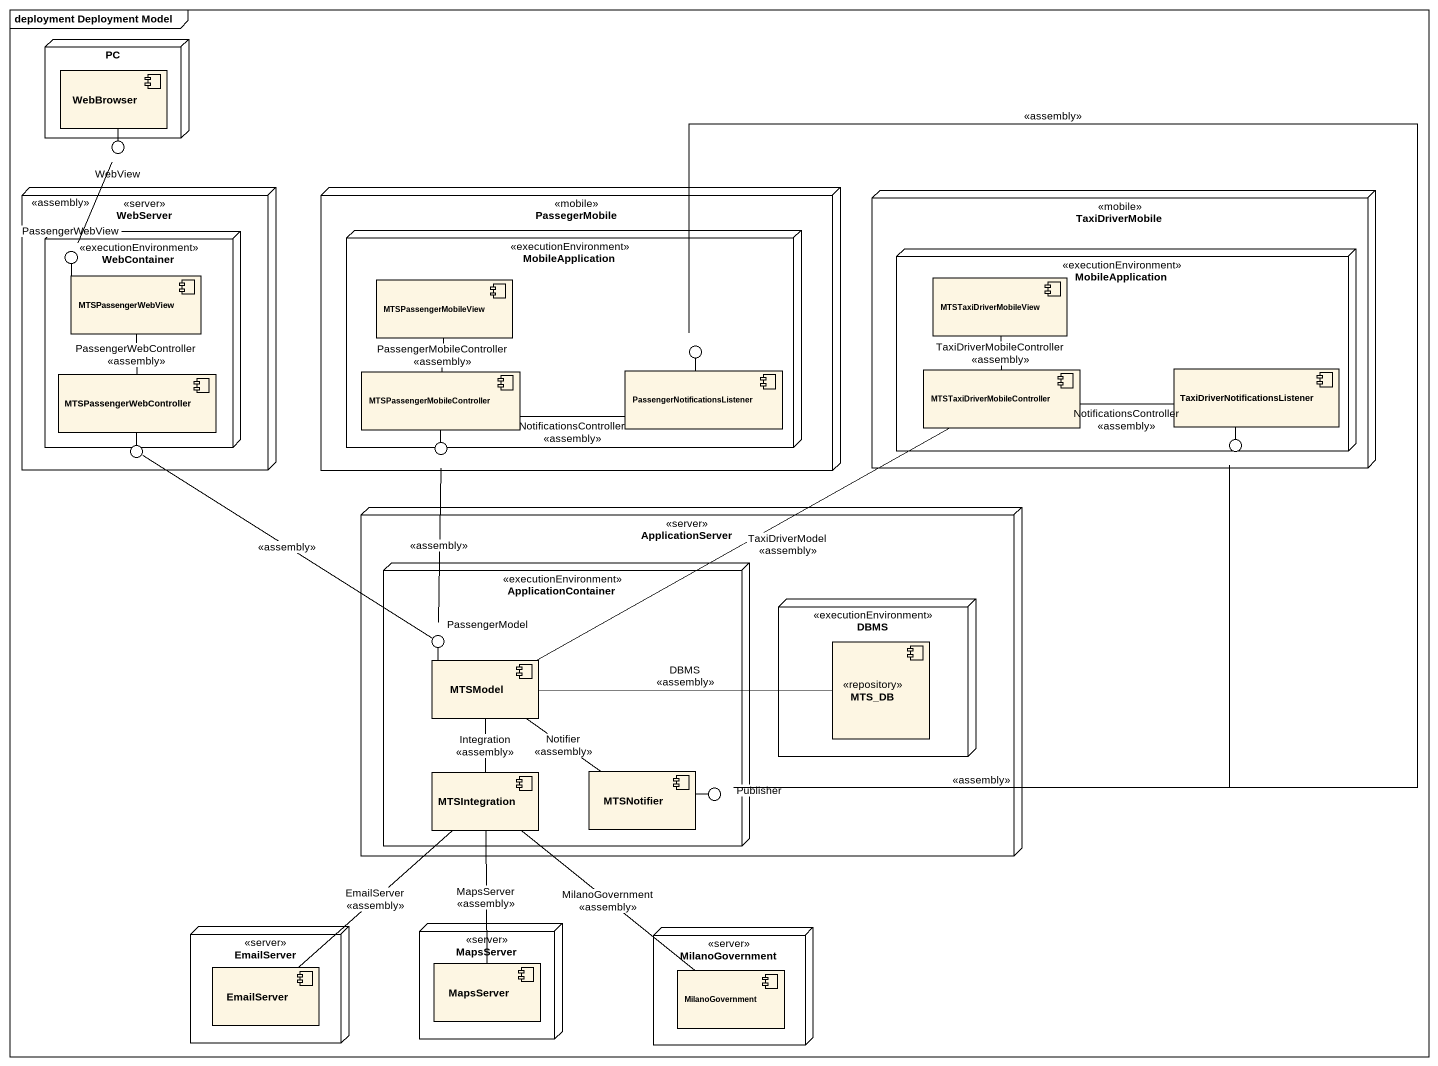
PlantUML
@startuml
mainframe deployment Deployment Model
node PC {
  component WebBrowser
}
() WebView
node WebServer <<server>> {
  node WebContainer <<executionEnvironment>> {
    component MTSPassengerWebView
    component MTSPassengerWebController
  }
}
node PassegerMobile <<mobile>> {
  node MobileApplication <<executionEnvironment>> {
    component MTSPassengerMobileView
    component MTSPassengerMobileController
    component "PassengerNotificationsListener" as PassengerNotificationsListen
  }
}
node TaxiDriverMobile <<mobile>> {
  node "MobileApplication" as MobileApplication_2 <<executionEnvironment>> {
    component MTSTaxiDriverMobileView
    component "MTSTaxiDriverMobileController" as MTSTaxiDriverMobileControlle
    component "TaxiDriverNotificationsListener" as TaxiDriverNotificationsListe
  }
}
() PassengerWebView
() " " as lollipop1
() " " as lollipop2
() " " as lollipop3
() " " as lollipop4
node ApplicationServer <<server>> {
  node ApplicationContainer <<executionEnvironment>> {
    component MTSModel
    component MTSIntegration
    component MTSNotifier
  }
  node DBMS <<executionEnvironment>> {
    component MTS_DB <<repository>>
  }
}
() PassengerModel
() Publisher
node EmailServer <<server>> {
  component "EmailServer" as EmailServer_2
}
node MapsServer <<server>> {
  component "MapsServer" as MapsServer_2
}
node MilanoGovernment <<server>> {
  component "MilanoGovernment" as MilanoGovernment_2
}
WebBrowser -- WebView
MTSPassengerWebView -up- PassengerWebView
PassengerNotificationsListen -up- lollipop1
TaxiDriverNotificationsListe -- lollipop2
MTSPassengerWebController -- lollipop3
MTSPassengerMobileController -- lollipop4
MTSModel -up- PassengerModel
MTSNotifier -right- Publisher
WebView -- PassengerWebView : <<assembly>>
MTSPassengerWebView -- MTSPassengerWebController : PassengerWebController\n<<assembly>>
MTSPassengerMobileView -- MTSPassengerMobileController : PassengerMobileController\n<<assembly>>
MTSTaxiDriverMobileView -- MTSTaxiDriverMobileControlle : TaxiDriverMobileController\n<<assembly>>
lollipop1 -- Publisher : <<assembly>>
PassengerNotificationsListen -left- MTSPassengerMobileController : NotificationsController\n<<assembly>>
MTSTaxiDriverMobileControlle -left- MTSModel : TaxiDriverModel\n<<assembly>>
TaxiDriverNotificationsListe -left- MTSTaxiDriverMobileControlle : NotificationsController\n<<assembly>>
lollipop2 -- Publisher : <<assembly>>
lollipop3 -- PassengerModel : <<assembly>>
lollipop4 -- PassengerModel : <<assembly>>
MTSModel -right- MTS_DB : DBMS\n<<assembly>>
MTSModel -- MTSIntegration : Integration\n<<assembly>>
MTSModel -- MTSNotifier : Notifier\n<<assembly>>
MTSIntegration -- EmailServer_2 : EmailServer\n<<assembly>>
MTSIntegration -- MapsServer_2 : MapsServer\n<<assembly>>
MTSIntegration -- MilanoGovernment_2 : MilanoGovernment\n<<assembly>>
@enduml
